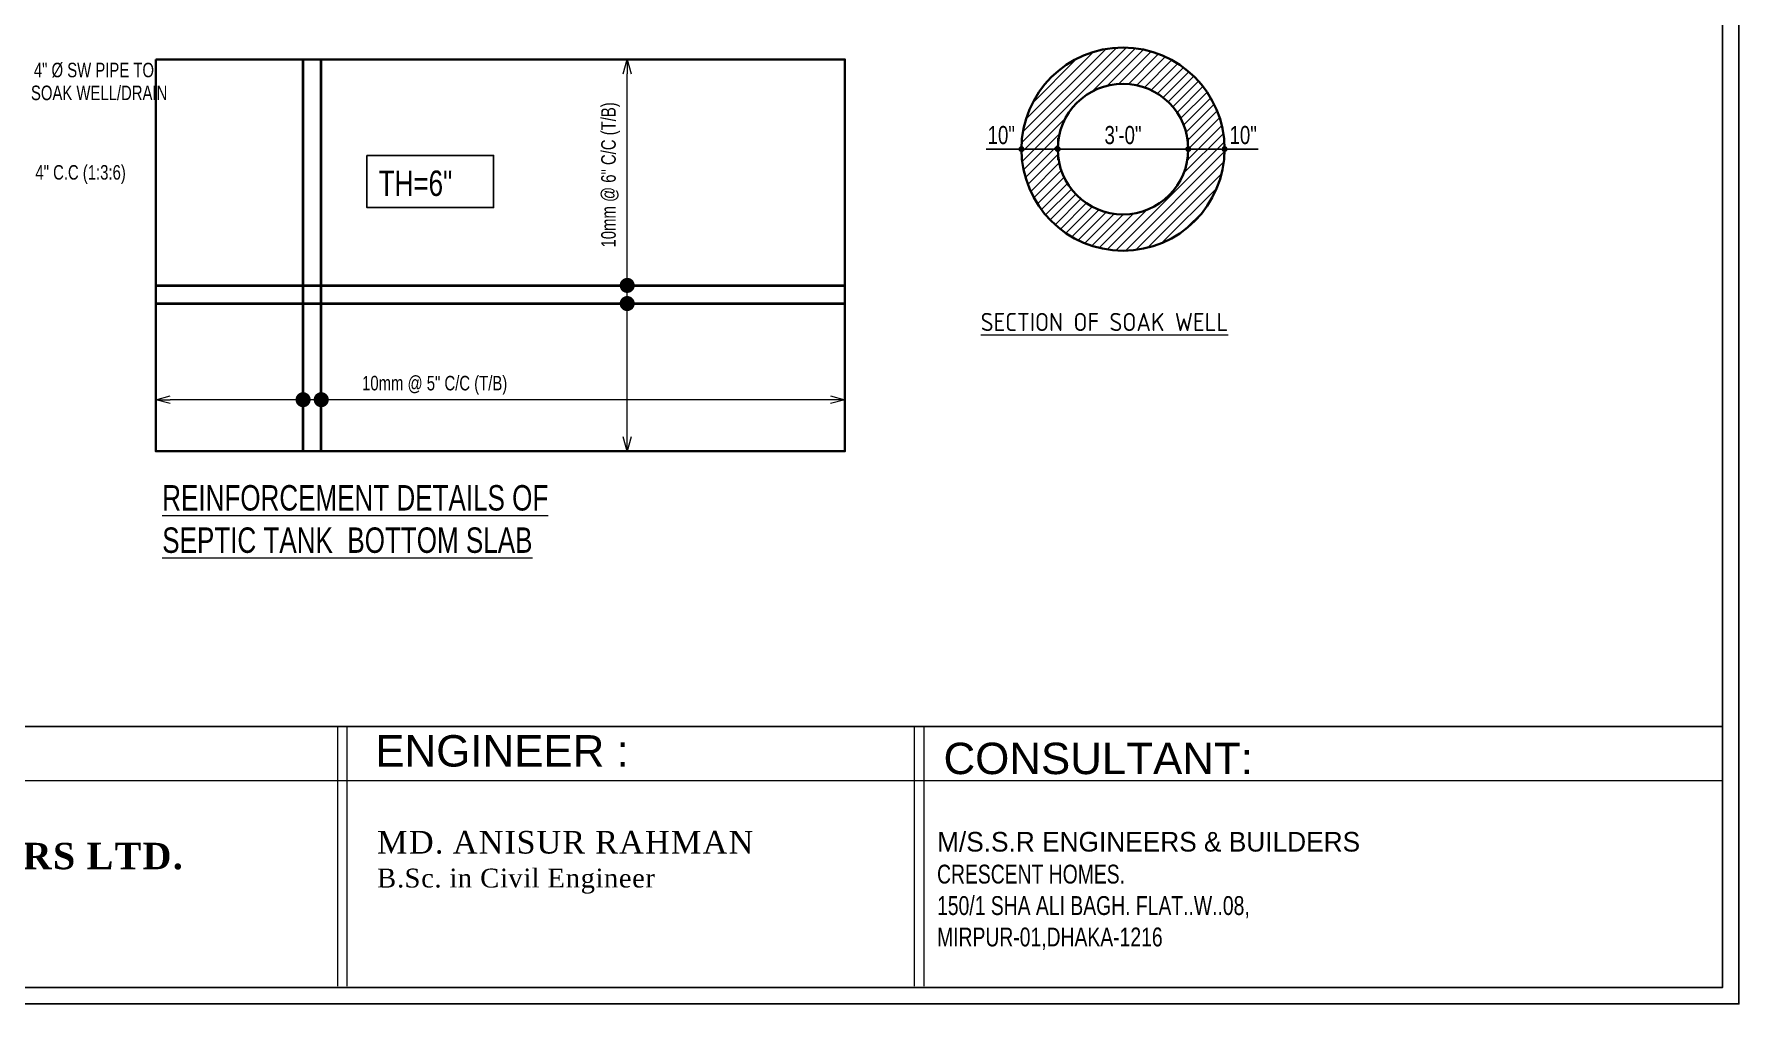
# Model space of a CAD drawing. Extents: x 52891 to 66536, y -48165 to -44533.
# Drawn here: x 66066.1 to 66536.2, y -46853 to -46585.7 of the extents above; entities that cross this region are included whole.
import ezdxf

# ---------------------------------------------------------------- set-up
doc = ezdxf.new("R2010")
doc.units = 0
doc.header["$MEASUREMENT"] = 0
doc.header["$PDMODE"] = 3
doc.linetypes.add('CENTER', pattern=[2, 1.25, -0.25, 0.25, -0.25])
doc.layers.get('0').update_dxf_attribs({"lineweight": 13})
doc.layers.get('DEFPOINTS').update_dxf_attribs({"lineweight": 13})
for name, color, linetype, lineweight in [('DIM-18', 163, 'Continuous', 18), ('G', 11, 'CENTER', 20), ('hatch', 252, 'Continuous', 13), ('line', 7, 'Continuous', 15), ('SLAB LAY-OUT', 250, 'Continuous', 50), ('TEXT', 7, 'Continuous', 13), ('Text-Line', 165, 'Continuous', 18), ('Text1', 7, 'Continuous', 13), ('WALL', 7, 'Continuous', 30)]:
    doc.layers.add(name, color=color, linetype=linetype, lineweight=lineweight)
doc.layers.add('Layer1', color=174, linetype='Continuous')
doc.layers.add('ROD 1', color=7, linetype='Continuous', lineweight=35, true_color=0xd10000)
doc.layers.add('SLAB OUT LINE', color=7, linetype='Continuous', lineweight=30, true_color=0x1414ff)
doc.styles.add('Arial', font='arial.ttf')
doc.styles.add('RS6', font='times.ttf')
doc.styles.add('STYLE1-3', font='CALIST.TTF', dxfattribs={"height": 5})
doc.styles.add('STYLE2', font='swisscl.ttf')
doc.styles.add('STYLE20', font='swisscl.ttf')
doc.styles.add('STYLE3', font='isocp3.shx', dxfattribs={"width": 0.75})
doc.dimstyles.new('dim-01', dxfattribs={"dimtxt": 6, "dimasz": 2, "dimexe": 0.18, "dimexo": 0.0625, "dimgap": 0.5, "dimtad": 0, "dimdec": 1, "dimrnd": 0.125, "dimzin": 3, "dimdsep": 46, "dimlunit": 4, "dimtxsty": 'RS6', "dimblk": 'dim-01', "dimcen": 2, "dimse1": 1, "dimse2": 1, "dimclrt": 7, "dimadec": 0, "dimazin": 0, "dimtfac": 1, "dimtdec": 1, "dimtix": 1, "dimtmove": 0, "dimatfit": 3, "dimldrblk": 'dim-01', "dimfxl": 1, "dimtvp": 0.75, "dimtolj": 1, "dimtzin": 0, "dimarcsym": 0})
doc.dimstyles.new('GRID DIM', dxfattribs={"dimtxt": 3.5, "dimasz": 2, "dimexe": 1, "dimexo": 1, "dimgap": 1, "dimtad": 1, "dimdec": 1, "dimzin": 3, "dimdsep": 46, "dimlunit": 4, "dimtxsty": 'STYLE1-3', "dimblk": 'DOTSMALL', "dimcen": 3, "dimdle": 1, "dimclrd": 256, "dimclre": 256, "dimclrt": 256, "dimadec": 0, "dimazin": 0, "dimtfac": 0.8, "dimtdec": 1, "dimtmove": 2, "dimatfit": 3, "dimfxl": 1, "dimtolj": 1, "dimtzin": 3, "dimlwd": -1, "dimlwe": -1, "dimarcsym": 0})

# ---------------------------------------------------------------- blocks, each defined once
blk = doc.blocks.new('dim-01')
at = {"layer": 'line', "linetype": 'Continuous'}
for p, q in [((-3, 0), (3, 0)), ((0, 3), (0, -3))]:
    blk.add_line(p, q, dxfattribs=at)
at = {"layer": 'line', "color": 6, "linetype": 'Continuous', "const_width": 0.825}
blk.add_lwpolyline([(-0.41, 0, 1), (0.41, 0, 1)], format="xyb", close=True, dxfattribs=at)
blk = doc.blocks.new('*D1972')
at = {"layer": 'DEFPOINTS', "color": 0}
for p in [(66348.35, -46617.36), (66384.35, -46617.36), (66384.35, -46617.36)]:
    blk.add_point(p, dxfattribs=at)
at = {"layer": 'DIM-18', "color": 0, "lineweight": -2}
blk.add_line((66349.35, -46617.36), (66383.35, -46617.36), dxfattribs=at)
at = {"layer": 'DIM-18', "color": 0, "lineweight": -2, "rotation": 180}
blk.add_blockref('dim-01', (66348.35, -46617.36), dxfattribs=at)
at = {"layer": 'DIM-18', "color": 0, "lineweight": -2}
blk.add_blockref('dim-01', (66384.35, -46617.36), dxfattribs=at)
at = {"layer": 'DIM-18', "color": 7, "insert": (66366.35, -46613.52), "char_height": 5, "attachment_point": 5, "style": 'STYLE20'}
blk.add_mtext('\\A1;3\'-0"', dxfattribs=at)
blk = doc.blocks.new('*D1973')
at = {"layer": 'DEFPOINTS', "color": 0}
for p in [(66384.35, -46617.36), (66394.35, -46617.36), (66394.35, -46617.36)]:
    blk.add_point(p, dxfattribs=at)
at = {"layer": 'DIM-18', "color": 0, "lineweight": -2}
for p, q in [((66385.35, -46617.36), (66393.35, -46617.36)), ((66394.35, -46617.36), (66403.63, -46617.36))]:
    blk.add_line(p, q, dxfattribs=at)
at = {"layer": 'DIM-18', "color": 0, "lineweight": -2, "rotation": 180}
blk.add_blockref('dim-01', (66384.35, -46617.36), dxfattribs=at)
at = {"layer": 'DIM-18', "color": 0, "lineweight": -2}
blk.add_blockref('dim-01', (66394.35, -46617.36), dxfattribs=at)
at = {"layer": 'DIM-18', "color": 7, "insert": (66399.49, -46613.52), "char_height": 5, "attachment_point": 5, "style": 'STYLE20'}
blk.add_mtext('\\A1;10"', dxfattribs=at)
blk = doc.blocks.new('*D1974')
at = {"layer": 'DEFPOINTS', "color": 0}
for p in [(66338.35, -46617.36), (66338.35, -46617.36), (66348.35, -46617.36)]:
    blk.add_point(p, dxfattribs=at)
at = {"layer": 'DIM-18', "color": 0, "lineweight": -2}
for p, q in [((66338.35, -46617.36), (66328.65, -46617.36)), ((66347.35, -46617.36), (66339.35, -46617.36))]:
    blk.add_line(p, q, dxfattribs=at)
at = {"layer": 'DIM-18', "color": 0, "lineweight": -2, "rotation": 180}
blk.add_blockref('dim-01', (66338.35, -46617.36), dxfattribs=at)
at = {"layer": 'DIM-18', "color": 0, "lineweight": -2}
blk.add_blockref('dim-01', (66348.35, -46617.36), dxfattribs=at)
at = {"layer": 'DIM-18', "color": 7, "insert": (66332.79, -46613.52), "char_height": 5, "attachment_point": 5, "style": 'STYLE20'}
blk.add_mtext('\\A1;10"', dxfattribs=at)
blk = doc.blocks.new('_Open30')
at = {"color": 0, "linetype": 'ByBlock', "lineweight": -2}
for p, q in [((-1, 0.27), (0, 0)), ((0, 0), (-1, -0.27)), ((0, 0), (-1, 0))]:
    blk.add_line(p, q, dxfattribs=at)
blk = doc.blocks.new('*D1985')
at = {"layer": 'DEFPOINTS', "color": 0, "ltscale": 10}
for p in [(66099.68, -46686.43), (66099.68, -46690.47), (66289.68, -46690.47)]:
    blk.add_point(p, dxfattribs=at)
at = {"layer": 'Text-Line', "ltscale": 10}
for p, q in [((66099.68, -46685.47), (66099.68, -46681.43)), ((66289.68, -46685.47), (66289.68, -46681.43)), ((66285.68, -46686.43), (66103.68, -46686.43))]:
    blk.add_line(p, q, dxfattribs=at)
at = {"layer": 'Text-Line', "ltscale": 10, "xscale": 4, "yscale": 4, "zscale": 4}
for p, rotation in [((66099.68, -46686.43), 179.9999999999956), ((66289.68, -46686.43), 359.9999999999956)]:
    blk.add_blockref('_Open30', p, dxfattribs=dict(at, rotation=rotation))
at = {"layer": 'Text-Line', "color": 7, "ltscale": 10, "insert": (66176.57, -46682.46), "char_height": 3.5, "attachment_point": 5, "style": 'STYLE20'}
blk.add_mtext('\\A1;{\\H1.143x;10mm @ 5" C/C (T/B)}', dxfattribs=at)
blk = doc.blocks.new('*D1986')
at = {"layer": 'DEFPOINTS', "color": 0, "ltscale": 10}
for p in [(66225.62, -46592.63), (66229.66, -46592.63), (66225.62, -46700.63)]:
    blk.add_point(p, dxfattribs=at)
at = {"layer": 'Text-Line', "ltscale": 10}
for p, q in [((66230.62, -46592.63), (66234.66, -46592.63)), ((66229.66, -46696.63), (66229.66, -46596.63)), ((66230.62, -46700.63), (66234.66, -46700.63))]:
    blk.add_line(p, q, dxfattribs=at)
at = {"layer": 'Text-Line', "ltscale": 10, "xscale": 4, "yscale": 4, "zscale": 4}
for p, rotation in [((66229.66, -46592.63), 90), ((66229.66, -46700.63), 270)]:
    blk.add_blockref('_Open30', p, dxfattribs=dict(at, rotation=rotation))
at = {"layer": 'Text-Line', "color": 7, "ltscale": 10, "insert": (66225.09, -46624.46), "char_height": 3.5, "attachment_point": 5, "rotation": 90, "style": 'STYLE20'}
blk.add_mtext('\\A1;{\\H1.143x;10mm @ 6" C/C (T/B)}', dxfattribs=at)
blk = doc.blocks.new('L')
at = {"layer": 'Layer1', "color": 0}
blk.add_line((0, 65.62), (-777.86, 65.62), dxfattribs=at)
at = {"layer": 'Layer1', "color": 4}
blk.add_lwpolyline([(-781.98, 548.61), (4.12, 548.61), (4.12, -4.12), (-781.98, -4.12)], close=True, dxfattribs=at)
at = {"layer": 'Layer1', "color": 1}
blk.add_lwpolyline([(-777.86, 544.49), (0, 544.49), (0, 0), (-777.86, 0)], close=True, dxfattribs=at)
at = {"layer": 'TEXT', "color": 0}
for p, q in [((0, 65.62), (-777.86, 65.62)), ((-348.23, 0.31), (-348.23, 65.62)), ((-345.86, 0.31), (-345.86, 65.62)), ((-203.16, 0.31), (-203.16, 65.62)), ((-200.79, 0.31), (-200.79, 65.62)), ((-777.86, 52.07), (0, 52.07))]:
    blk.add_line(p, q, dxfattribs=at)
at = {"layer": 'TEXT', "color": 4, "lineweight": 13, "insert": (-338.79, 63.44), "char_height": 7.894, "attachment_point": 1, "style": 'Arial'}
blk.add_mtext('ENGINEER :', dxfattribs=at)
at = {"layer": 'TEXT', "color": 4, "lineweight": 13, "insert": (-195.89, 61.54), "char_height": 7.8937, "attachment_point": 1, "line_spacing_factor": 1.5, "style": 'Arial'}
blk.add_mtext('CONSULTANT:', dxfattribs=at)
at = {"layer": 'TEXT', "color": 3, "lineweight": 13, "attachment_point": 1, "style": 'Arial'}
for s, insert, char_height, width in [('{\\fTimes New Roman|b0|i0|c0|p18;\\T1.05;MD. ANISUR RAHMAN\\P\\H0.8344x;B.Sc. in Civil Engineer}', (-338.33, 39.36), 5.6834, 108.3857), ('\\pt139.4;{\\fTimes New Roman|b1|i0|c0|p18;\\T1.05;\\C5;ROBUST BUILDERS LTD.}', (-513.76, 36.38), 6.64, 133.2452)]:
    blk.add_mtext(s, dxfattribs=dict(at, insert=insert, char_height=char_height, width=width))
at = {"layer": 'TEXT', "color": 4, "insert": (-197.52, 39.11), "char_height": 4.89284, "attachment_point": 1, "style": 'Arial'}
blk.add_mtext('\\pt1.131;{\\fBankGothic Lt BT|b0|i0|c0|p34;\\H1.009x;\\C96;M/S.S.R ENGINEERS & BUILDERS\\fSwis721 LtCn BT|b0|i0|c0|p34;\\H0.6676x;\\C1;\\P\\H1.439x;\\C5;CRESCENT HOMES.\\P150/1 SHA ALI BAGH. FLAT..W..08,\\PMIRPUR-01,DHAKA-1216}', dxfattribs=at)

msp = doc.modelspace()

# ---------------------------------------------------------------- hatches: boundary and pattern name
at = {"layer": 'hatch'}
h = msp.add_hatch(dxfattribs=at)
h.set_pattern_fill('ANSI31', color=256, scale=15, style=0)
h.set_pattern_definition([(45, (20196.2873, -48191.438), (-1.325825215, 1.325825215), [])])
h.paths.add_polyline_path([(66347.06, -46597.07), (66347.06, -46637.66, 0.659035), (66394.35, -46617.36, 0.659035)])
h.paths.add_polyline_path([(66384.35, -46617.36, -1), (66348.35, -46617.36, -1)], flags=16)
h.paths.add_polyline_path([(66338.35, -46617.36, 0.20552), (66347.06, -46637.66), (66347.06, -46597.07, 0.20552)])

# ---------------------------------------------------------------- linework, layer by layer
at = {"layer": 'G', "color": 7, "linetype": 'Continuous', "const_width": 2.4}
for points in [[(66230.53, -46654.93, 1), (66228.78, -46654.93, 1)], [(66230.53, -46659.93, 1), (66228.78, -46659.93, 1)], [(66141.17, -46686.43, 1), (66139.42, -46686.43, 1)], [(66146.17, -46686.43, 1), (66144.42, -46686.43, 1)]]:
    msp.add_lwpolyline(points, format="xyb", close=True, dxfattribs=at)
at = {"layer": 'ROD 1', "ltscale": 3}
for p, q in [((66140.3, -46700.63), (66140.3, -46592.63)), ((66145.3, -46700.63), (66145.3, -46592.63)), ((66099.68, -46654.93), (66289.68, -46654.93)), ((66099.68, -46659.93), (66289.68, -46659.93))]:
    msp.add_line(p, q, dxfattribs=at)
at = {"layer": 'SLAB LAY-OUT', "color": 4, "lineweight": 25}
msp.add_lwpolyline([(66157.87, -46619.11), (66192.83, -46619.11), (66192.83, -46633.47), (66157.87, -46633.47)], close=True, dxfattribs=at)
at = {"layer": 'SLAB OUT LINE', "ltscale": 5}
msp.add_lwpolyline([(66099.68, -46592.63), (66289.68, -46592.63), (66289.68, -46700.63), (66099.68, -46700.63)], close=True, dxfattribs=at)
at = {"layer": 'WALL'}
for radius in [28, 18]:
    msp.add_circle((66366.35, -46617.36), radius, dxfattribs=at)

# ---------------------------------------------------------------- block references
at = {"layer": 'WALL', "xscale": 1.096329140797025, "yscale": 1.096329140797025, "zscale": 1.096329140792196}
msp.add_blockref('L', (66531.63, -46848.44), dxfattribs=at)

# ---------------------------------------------------------------- texts
at = {"layer": 'TEXT'}
for s, height, style, p in [('4" %%C SW PIPE TO ', 4, 'STYLE20', (66066.06, -46597.56)), ('SOAK WELL/DRAIN', 4, 'STYLE20', (66065.27, -46603.86)), ('4" C.C (1:3:6)', 4, 'STYLE20', (66066.49, -46625.77)), (' %%USECTION OF SOAK WELL', 5, 'STYLE3', (66324.25, -46667.51))]:
    msp.add_text(s, height=height, dxfattribs=dict(at, style=style)).set_placement(p)
at = {"layer": 'Text1', "style": 'STYLE2'}
msp.add_text('TH=6" ', height=7, dxfattribs=at).set_placement((66161.14, -46630.27))
at = {"layer": 'Text1', "insert": (66101.46, -46709.97), "char_height": 7, "width": 347.2977, "attachment_point": 1, "style": 'STYLE2'}
msp.add_mtext('{\\LREINFORCEMENT DETAILS OF \\PSEPTIC TANK  BOTTOM SLAB}', dxfattribs=at)

# ---------------------------------------------------------------- dimensions: what is measured, and where the dimension line sits
at = {"layer": 'DIM-18'}
for base, p1, p2, picture, middle in [((66338.35, -46617.36), (66348.35, -46617.36), (66338.35, -46617.36), '*D1974', (66332.79, -46617.36)), ((66394.35, -46617.36), (66384.35, -46617.36), (66394.35, -46617.36), '*D1973', (66399.49, -46617.36))]:
    dim = msp.add_linear_dim(base=base, p1=p1, p2=p2, dimstyle='dim-01', override={"dimtxt": 5, "dimasz": 1, "dimtxsty": 'STYLE20', "dimtix": 0}, dxfattribs=at)
    dim.commit()
    dim.dimension.update_dxf_attribs({"geometry": picture, "text_midpoint": middle, "dimtype": 160})
dim = msp.add_linear_dim(base=(66384.35, -46617.36), p1=(66348.35, -46617.36), p2=(66384.35, -46617.36), dimstyle='dim-01', override={"dimtxt": 5, "dimasz": 1, "dimtxsty": 'STYLE20', "dimtix": 0}, dxfattribs=at)
dim.commit()
dim.dimension.update_dxf_attribs({"geometry": '*D1972', "text_midpoint": (66366.35, -46613.52)})
at = {"layer": 'Text-Line', "ltscale": 10}
for base, p1, p2, angle, text, override, picture, middle in [((66229.66, -46592.63), (66225.62, -46700.63), (66225.62, -46592.63), 90, '{\\H1.143x;10mm @ 6" C/C (T/B)}', {"dimtxt": 3.5, "dimasz": 4, "dimexe": 5, "dimexo": 5, "dimtxsty": 'STYLE20', "dimblk1": 'Open30', "dimblk2": 'Open30', "dimsah": 1, "dimdle": 5, "dimclrt": 7}, '*D1986', (66225.09, -46624.46)), ((66099.68, -46686.43), (66289.68, -46690.47), (66099.68, -46690.47), 180, '{\\H1.143x;10mm @ 5" C/C (T/B)}', {"dimasz": 4, "dimexe": 5, "dimexo": 5, "dimtxsty": 'STYLE20', "dimblk1": 'Open30', "dimblk2": 'Open30', "dimsah": 1, "dimdle": 5, "dimclrt": 7}, '*D1985', (66176.57, -46682.46))]:
    dim = msp.add_linear_dim(base=base, p1=p1, p2=p2, angle=angle, text=text, dimstyle='GRID DIM', override=override, dxfattribs=at)
    dim.commit()
    dim.dimension.update_dxf_attribs({"geometry": picture, "text_midpoint": middle, "dimtype": 161})

doc.saveas('drawing.dxf')
